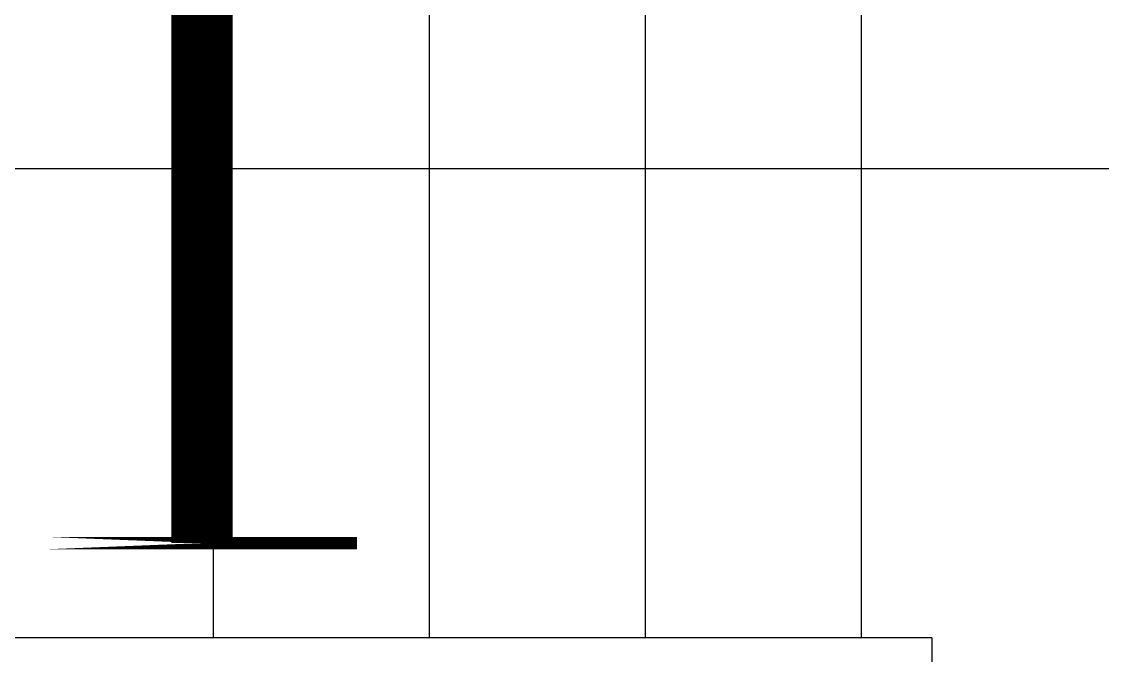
# Model space of a CAD drawing. Header units: inches. Extents: x 16928 to 514628, y -1471 to 241387.
# Drawn here: x 172310 to 173836, y 32090 to 32985 of the extents above; entities that cross this region are included whole.
import ezdxf

# ---------------------------------------------------------------- set-up
doc = ezdxf.new("R2010")
doc.units = ezdxf.units.IN
doc.header["$MEASUREMENT"] = 0
doc.linetypes.add('HIDDEN', pattern=[0.375, 0.25, -0.125])
doc.layers.add('FITTING', color=8, linetype='Continuous')
doc.layers.add('stair', color=8, linetype='Continuous')

msp = doc.modelspace()

# ---------------------------------------------------------------- linework, layer by layer
at = {"layer": 'FITTING', "color": 3, "const_width": 86.8}
msp.add_lwpolyline([(172564.3, 32249), (172564.3, 33290.4)], dxfattribs=at)
at = {"layer": 'FITTING', "color": 3, "const_width": 17.4}
msp.add_lwpolyline([(172345.6, 32249), (172783, 32249)], close=True, dxfattribs=at)
at = {"layer": 'stair'}
for p, q in [((172580, 33440.4), (172580, 32115.4)), ((172885, 33440.4), (172885, 32115.4)), ((173190, 33440.4), (173190, 32115.4)), ((173495, 33440.4), (173495, 32115.4)), ((168792.5, 32777.9), (174217, 32777.9)), ((173595, 32115.4), (169430, 32115.4)), ((173595, 32115.4), (173595, 31915.4))]:
    msp.add_line(p, q, dxfattribs=at)
at = {"layer": 'stair', "linetype": 'HIDDEN', "ltscale": 800}
msp.add_arc((172945, 32015.4), 1425, 270, 90, dxfattribs=at)

doc.saveas('drawing.dxf')
